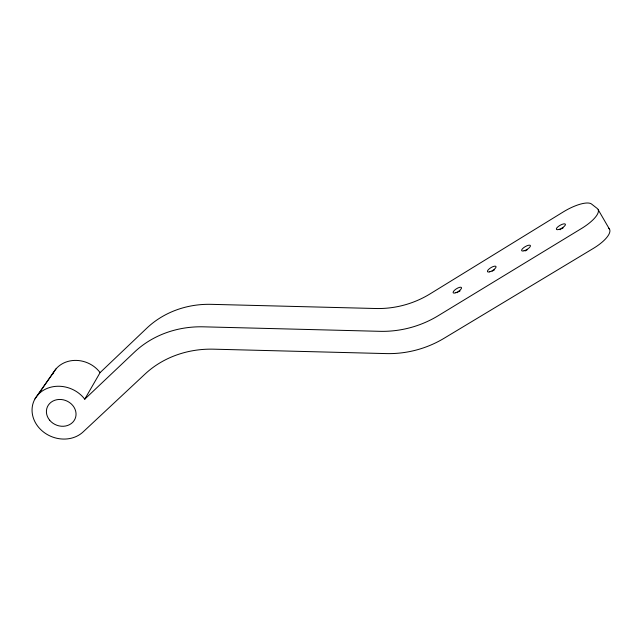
<?xml version="1.0" encoding="UTF-8"?>
<svg xmlns="http://www.w3.org/2000/svg" width="642" height="642" viewBox="0 0 642 642"><rect width="100%" height="100%" fill="white"/><g stroke="black" fill="none" stroke-linecap="round" stroke-linejoin="round"><path stroke-width="0.96" d="M84.752 399.188L100.096 372.601L146.801 328.166A89.752 81.502 12.4 0 1 211.234 304.34L375.755 308.513A96.372 93.226 -22.6 0 0 430.236 293.787L563.331 211.892A25.776 8.234 -29.6 0 1 591.547 204.044L597.269 208.506A26.338 8.571 -29.4 0 1 581.652 228.416L438.261 315.687A103.571 99.622 -20 0 1 379.791 331.32L203.41 326.826A96.003 86.197 12 0 0 134.475 352.113L84.752 399.188A29.668 25.841 22 0 0 42.348 390.97A29.668 25.841 22 0 0 40.39 429.257A29.668 25.841 22 0 0 83.075 431.962L145.1 374.005A95.128 84.848 10.4 0 1 213.569 349.176L386.123 353.59A102.624 97.873 -17.4 0 0 444.128 338.254L593.409 248.374A26.153 9.084 -28.9 0 0 608.664 228.191M34.989 398.875L53.583 372.328M37.541 395.239L55.99 368.893M598.192 209.709L609.635 229.475M560.137 229.74A5.168 1.693 -29.7 0 1 560.811 229.234M561.549 228.753A5.168 1.693 -29.7 0 1 563.122 227.91M525.493 250.926A5.064 1.685 -30.5 0 1 526.167 250.42M526.897 249.947A5.064 1.685 -30.5 0 1 527.66 249.513M492.101 271.253A4.976 1.669 -31.4 0 1 494.324 269.985M457.232 292.672A4.895 1.653 -32.3 0 1 457.898 292.174M458.605 291.709A4.895 1.653 -32.3 0 1 460.073 290.93M52.475 374.575A27.726 24.452 22.8 0 1 74.36 360.419A27.726 24.452 22.8 0 1 100.096 372.601M559.038 229.411A5.176 1.677 -29.7 0 0 565.433 224.315A5.176 1.677 -29.7 0 0 558.203 226.554A5.176 1.677 -29.7 0 0 559.038 229.411M524.073 250.797A5.072 1.669 -30.6 0 0 530.461 245.717A5.072 1.669 -30.6 0 0 523.535 247.788A5.072 1.669 -30.6 0 0 524.073 250.797M489.702 271.831A4.984 1.653 -31.4 0 0 496.081 266.759A4.984 1.653 -31.4 0 0 489.453 268.669A4.984 1.653 -31.4 0 0 489.702 271.831M455.852 292.728A4.903 1.637 -32.3 0 0 461.494 287.592A4.903 1.637 -32.3 0 0 454.616 290.152A4.903 1.637 -32.3 0 0 455.852 292.728M49.675 420.237A15.079 13.129 22 0 0 75.042 418.905A15.079 13.129 22 0 0 58.96 399.468A15.079 13.129 22 0 0 49.675 420.237"/></g></svg>
